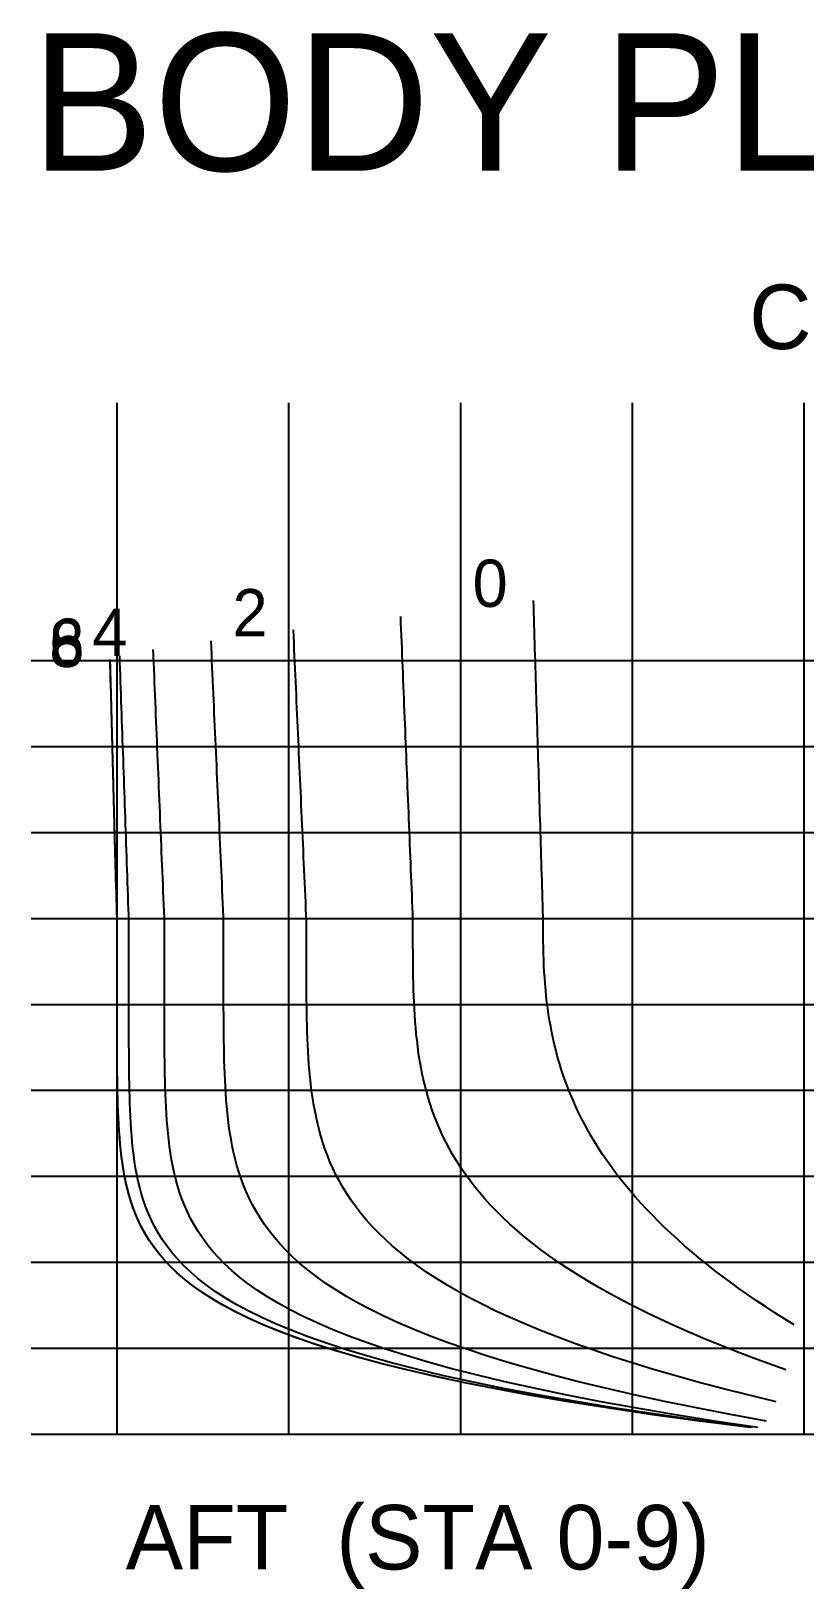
# Model space of a CAD drawing. Header units: metres. Extents: x -3336 to 157000, y -53800 to 16385.
# Drawn here: x 119000 to 128006, y -1801 to 16324 of the extents above; entities that cross this region are included whole.
import ezdxf
from ezdxf.enums import TextEntityAlignment as Align

# ---------------------------------------------------------------- set-up
doc = ezdxf.new("R2010")
doc.units = ezdxf.units.M
for name, color, linetype in [('LINES_CL', 30, 'CONTINUOUS'), ('LINES_GRID', 8, 'CONTINUOUS'), ('LINES_STATION', 5, 'CONTINUOUS'), ('LINES_TEXT', 7, 'CONTINUOUS')]:
    doc.layers.add(name, color=color, linetype=linetype)

msp = doc.modelspace()

# ---------------------------------------------------------------- linework, layer by layer
at = {"layer": 'LINES_CL'}
for points in [[(128000, 0), (128000, 12000)], [(119000, 0), (137000, 0)]]:
    msp.add_lwpolyline(points, dxfattribs=at)
at = {"layer": 'LINES_GRID'}
for points in [[(120000, 0), (120000, 12000)], [(122000, 0), (122000, 12000)], [(124000, 0), (124000, 12000)], [(126000, 0), (126000, 12000)], [(119000, 9000), (137000, 9000)], [(119000, 8000), (137000, 8000)], [(119000, 7000), (137000, 7000)], [(119000, 6000), (137000, 6000)], [(119000, 5000), (137000, 5000)], [(119000, 4000), (137000, 4000)], [(119000, 3000), (137000, 3000)], [(119000, 2000), (137000, 2000)], [(119000, 1000), (137000, 1000)], [(119000, 0), (137000, 0)]]:
    msp.add_lwpolyline(points, dxfattribs=at)
at = {"layer": 'LINES_STATION'}
for points in [[(127882.5694, 1270.8333), (127768.0051, 1341.6667), (127656.2791, 1412.5), (127547.3632, 1483.3333), (127441.2292, 1554.1667), (127337.8487, 1625), (127237.193, 1695.8333), (127139.2334, 1766.6667), (127043.9411, 1837.5), (126951.2868, 1908.3333), (126861.2415, 1979.1667), (126773.7755, 2050), (126688.8594, 2120.8333), (126606.4632, 2191.6667), (126526.5571, 2262.5), (126449.1107, 2333.3333), (126374.0938, 2404.1667), (126301.4756, 2475), (126231.2255, 2545.8333), (126163.3123, 2616.6667), (126097.7049, 2687.5), (126034.3717, 2758.3333), (125973.2809, 2829.1667), (125914.4007, 2900), (125857.6989, 2970.8333), (125803.1429, 3041.6667), (125750.7, 3112.5), (125700.3372, 3183.3333), (125652.0212, 3254.1667), (125605.7183, 3325), (125561.3948, 3395.8333), (125519.0163, 3466.6667), (125478.5484, 3537.5), (125439.9561, 3608.3333), (125403.2042, 3679.1667), (125368.2571, 3750), (125335.0789, 3820.8333), (125303.633, 3891.6667), (125273.8827, 3962.5), (125245.7908, 4033.3333), (125219.3196, 4104.1667), (125194.4309, 4175), (125171.086, 4245.8333), (125149.2458, 4316.6667), (125128.8703, 4387.5), (125109.9194, 4458.3333), (125092.3519, 4529.1667), (125076.1263, 4600), (125061.2002, 4670.8333), (125047.5305, 4741.6667), (125035.0732, 4812.5), (125023.7835, 4883.3333), (125013.6157, 4954.1667), (125004.5231, 5025), (124996.4576, 5095.8333), (124989.3701, 5166.6667), (124983.2102, 5237.5), (124977.9258, 5308.3333), (124973.4631, 5379.1667), (124969.7664, 5450), (124966.7776, 5520.8333), (124964.436, 5591.6667), (124962.6776, 5662.5), (124961.4343, 5733.3333), (124960.6329, 5804.1667), (124960.1926, 5875), (124960.021, 5945.8333), (124959.4933, 6016.6667), (124957.34, 6087.5), (124955.1867, 6158.3333), (124953.0333, 6229.1667), (124950.88, 6300), (124948.7267, 6370.8333), (124946.5733, 6441.6667), (124944.42, 6512.5), (124942.2667, 6583.3333), (124940.1133, 6654.1667), (124937.96, 6725), (124935.8067, 6795.8333), (124933.6533, 6866.6667), (124931.5, 6937.5), (124929.3467, 7008.3333), (124927.1933, 7079.1667), (124925.04, 7150), (124922.8867, 7220.8333), (124920.7333, 7291.6667), (124918.58, 7362.5), (124916.4267, 7433.3333), (124914.2733, 7504.1667), (124912.12, 7575), (124909.9667, 7645.8333), (124907.8133, 7716.6667), (124905.66, 7787.5), (124903.5067, 7858.3333), (124901.3533, 7929.1667), (124899.2, 8000), (124897.0467, 8070.8333), (124894.8933, 8141.6667), (124892.74, 8212.5), (124890.5867, 8283.3333), (124888.4333, 8354.1667), (124886.28, 8425), (124884.1267, 8495.8333), (124881.9733, 8566.6667), (124879.82, 8637.5), (124877.6667, 8708.3333), (124875.5133, 8779.1667), (124873.36, 8850), (124871.2067, 8920.8333), (124869.0533, 8991.6667), (124866.9, 9062.5), (124864.7467, 9133.3333), (124862.5933, 9204.1667), (124860.44, 9275), (124858.2867, 9345.8333), (124856.1333, 9416.6667), (124853.98, 9487.5), (124851.8267, 9558.3333), (124849.6733, 9629.1667), (124847.52, 9700)], [(127785.6944, 748.6607), (127578.6553, 822.3214), (127378.7343, 895.9821), (127185.7842, 969.6429), (126999.6587, 1043.3036), (126820.2125, 1116.9643), (126647.3012, 1190.625), (126480.7814, 1264.2857), (126320.5109, 1337.9464), (126166.3483, 1411.6071), (126018.1533, 1485.2679), (125875.7866, 1558.9286), (125739.1101, 1632.5893), (125607.9864, 1706.25), (125482.2795, 1779.9107), (125361.8543, 1853.5714), (125246.5768, 1927.2321), (125136.3142, 2000.8929), (125030.9346, 2074.5536), (124930.3074, 2148.2143), (124834.303, 2221.875), (124742.7929, 2295.5357), (124655.65, 2369.1964), (124572.748, 2442.8571), (124493.962, 2516.5179), (124419.1682, 2590.1786), (124348.2441, 2663.8393), (124281.0682, 2737.5), (124217.5205, 2811.1607), (124157.482, 2884.8214), (124100.8351, 2958.4821), (124047.4634, 3032.1429), (123997.2518, 3105.8036), (123950.0866, 3179.4643), (123905.8551, 3253.125), (123864.4464, 3326.7857), (123825.7507, 3400.4464), (123789.6596, 3474.1071), (123756.066, 3547.7679), (123724.8645, 3621.4286), (123695.9509, 3695.0893), (123669.2226, 3768.75), (123644.5784, 3842.4107), (123621.9187, 3916.0714), (123601.1455, 3989.7321), (123582.1622, 4063.3929), (123564.874, 4137.0536), (123549.1876, 4210.7143), (123535.0114, 4284.375), (123522.2556, 4358.0357), (123510.8322, 4431.6964), (123500.6547, 4505.3571), (123491.6388, 4579.0179), (123483.7019, 4652.6786), (123476.7634, 4726.3393), (123470.7447, 4800), (123465.5691, 4873.6607), (123461.1623, 4947.3214), (123457.4521, 5020.9821), (123454.3684, 5094.6429), (123451.8439, 5168.3036), (123449.8133, 5241.9643), (123448.2141, 5315.625), (123446.9867, 5389.2857), (123446.0742, 5462.9464), (123445.4228, 5536.6071), (123444.982, 5610.2679), (123444.7049, 5683.9286), (123444.5485, 5757.5893), (123444.4742, 5831.25), (123444.4485, 5904.9107), (123444.4445, 5978.5714), (123442.3294, 6052.2321), (123439.3466, 6125.8929), (123436.3638, 6199.5536), (123433.381, 6273.2143), (123430.3981, 6346.875), (123427.4153, 6420.5357), (123424.4325, 6494.1964), (123421.4497, 6567.8571), (123418.4669, 6641.5179), (123415.4841, 6715.1786), (123412.5013, 6788.8393), (123409.5185, 6862.5), (123406.5357, 6936.1607), (123403.5529, 7009.8214), (123400.5701, 7083.4821), (123397.5873, 7157.1429), (123394.6045, 7230.8036), (123391.6217, 7304.4643), (123388.6389, 7378.125), (123385.6561, 7451.7857), (123382.6733, 7525.4464), (123379.6905, 7599.1071), (123376.7077, 7672.7679), (123373.7249, 7746.4286), (123370.7421, 7820.0893), (123367.7593, 7893.75), (123364.7765, 7967.4107), (123361.7937, 8041.0714), (123358.8108, 8114.7321), (123355.828, 8188.3929), (123352.8452, 8262.0536), (123349.8624, 8335.7143), (123346.8796, 8409.375), (123343.8968, 8483.0357), (123340.914, 8556.6964), (123337.9312, 8630.3571), (123334.9484, 8704.0179), (123331.9656, 8777.6786), (123328.9828, 8851.3393), (123326, 8925), (123323.0172, 8998.6607), (123320.0344, 9072.3214), (123317.0516, 9145.9821), (123314.0688, 9219.6429), (123311.086, 9293.3036), (123308.1032, 9366.9643), (123305.1204, 9440.625), (123302.1376, 9514.2857)], [(127672.6501, 375.4762), (127359.7388, 450.9524), (127060.8127, 526.4286), (126775.4269, 601.9048), (126503.1444, 677.381), (126243.5367, 752.8571), (125996.1835, 828.3333), (125760.6726, 903.8095), (125536.5998, 979.2857), (125323.5691, 1054.7619), (125121.1926, 1130.2381), (124929.0902, 1205.7143), (124746.8897, 1281.1905), (124574.2271, 1356.6667), (124410.7459, 1432.1429), (124256.0976, 1507.619), (124109.9415, 1583.0952), (123971.9444, 1658.5714), (123841.7808, 1734.0476), (123719.1331, 1809.5238), (123603.6909, 1885), (123495.1515, 1960.4762), (123393.2197, 2035.9524), (123297.6075, 2111.4286), (123208.0346, 2186.9048), (123124.2277, 2262.381), (123045.921, 2337.8571), (122972.8558, 2413.3333), (122904.7805, 2488.8095), (122841.4507, 2564.2857), (122782.629, 2639.7619), (122728.0852, 2715.2381), (122677.5956, 2790.7143), (122630.9439, 2866.1905), (122587.9201, 2941.6667), (122548.3215, 3017.1429), (122511.9517, 3092.619), (122478.6211, 3168.0952), (122448.1467, 3243.5714), (122420.352, 3319.0476), (122395.067, 3394.5238), (122372.128, 3470), (122351.3776, 3545.4762), (122332.665, 3620.9524), (122315.845, 3696.4286), (122300.7792, 3771.9048), (122287.3347, 3847.381), (122275.3848, 3922.8571), (122264.8089, 3998.3333), (122255.4918, 4073.8095), (122247.3245, 4149.2857), (122240.2033, 4224.7619), (122234.0304, 4300.2381), (122228.7132, 4375.7143), (122224.1649, 4451.1905), (122220.3036, 4526.6667), (122217.0531, 4602.1429), (122214.3419, 4677.619), (122212.1039, 4753.0952), (122210.2778, 4828.5714), (122208.8072, 4904.0476), (122207.6404, 4979.5238), (122206.7303, 5055), (122206.0343, 5130.4762), (122205.5144, 5205.9524), (122205.1365, 5281.4286), (122204.871, 5356.9048), (122204.6919, 5432.381), (122204.5772, 5507.8571), (122204.5087, 5583.3333), (122204.4713, 5658.8095), (122204.4535, 5734.2857), (122204.4465, 5809.7619), (122204.4447, 5885.2381), (122204.4444, 5960.7143), (122202.8131, 6036.1905), (122199.4109, 6111.6667), (122196.0087, 6187.1429), (122192.6065, 6262.619), (122189.2043, 6338.0952), (122185.8021, 6413.5714), (122182.3999, 6489.0476), (122178.9977, 6564.5238), (122175.5955, 6640), (122172.1933, 6715.4762), (122168.791, 6790.9524), (122165.3888, 6866.4286), (122161.9866, 6941.9048), (122158.5844, 7017.381), (122155.1822, 7092.8571), (122151.78, 7168.3333), (122148.3778, 7243.8095), (122144.9756, 7319.2857), (122141.5734, 7394.7619), (122138.1712, 7470.2381), (122134.769, 7545.7143), (122131.3668, 7621.1905), (122127.9646, 7696.6667), (122124.5624, 7772.1429), (122121.1602, 7847.619), (122117.758, 7923.0952), (122114.3558, 7998.5714), (122110.9535, 8074.0476), (122107.5513, 8149.5238), (122104.1491, 8225), (122100.7469, 8300.4762), (122097.3447, 8375.9524), (122093.9425, 8451.4286), (122090.5403, 8526.9048), (122087.1381, 8602.381), (122083.7359, 8677.8571), (122080.3337, 8753.3333), (122076.9315, 8828.8095), (122073.5293, 8904.2857), (122070.1271, 8979.7619), (122066.7249, 9055.2381), (122063.3227, 9130.7143), (122059.9205, 9206.1905), (122056.5183, 9281.6667), (122053.116, 9357.1429)], [(127459.7025, 76.0714), (126952.362, 152.1429), (126476.3582, 228.2143), (126030.1305, 304.2857), (125612.177, 380.3571), (125221.0528, 456.4286), (124855.3689, 532.5), (124513.7902, 608.5714), (124195.0346, 684.6429), (123897.8713, 760.7143), (123621.1196, 836.7857), (123363.6476, 912.8571), (123124.3706, 988.9286), (122902.2501, 1065), (122696.2923, 1141.0714), (122505.5467, 1217.1429), (122329.1052, 1293.2143), (122166.1007, 1369.2857), (122015.7056, 1445.3571), (121877.131, 1521.4286), (121749.6251, 1597.5), (121632.4725, 1673.5714), (121524.9927, 1749.6429), (121426.5389, 1825.7143), (121336.4972, 1901.7857), (121254.2852, 1977.8571), (121179.3511, 2053.9286), (121111.1725, 2130), (121049.2555, 2206.0714), (120993.1335, 2282.1429), (120942.3663, 2358.2143), (120896.539, 2434.2857), (120855.2611, 2510.3571), (120818.1658, 2586.4286), (120784.9083, 2662.5), (120755.1659, 2738.5714), (120728.636, 2814.6429), (120705.0364, 2890.7143), (120684.1032, 2966.7857), (120665.591, 3042.8571), (120649.2714, 3118.9286), (120634.9326, 3195), (120622.3782, 3271.0714), (120611.4268, 3347.1429), (120601.9111, 3423.2143), (120593.677, 3499.2857), (120586.5833, 3575.3571), (120580.5004, 3651.4286), (120575.3103, 3727.5), (120570.9053, 3803.5714), (120567.1879, 3879.6429), (120564.0698, 3955.7143), (120561.4714, 4031.7857), (120559.3212, 4107.8571), (120557.5555, 4183.9286), (120556.1173, 4260), (120554.9565, 4336.0714), (120554.0286, 4412.1429), (120553.2947, 4488.2143), (120552.7212, 4564.2857), (120552.2788, 4640.3571), (120551.9424, 4716.4286), (120551.6908, 4792.5), (120551.5059, 4868.5714), (120551.3729, 4944.6429), (120551.2795, 5020.7143), (120551.2156, 5096.7857), (120551.1733, 5172.8571), (120551.1463, 5248.9286), (120551.1298, 5325), (120551.1204, 5401.0714), (120551.1153, 5477.1429), (120551.1128, 5553.2143), (120551.1117, 5629.2857), (120551.1113, 5705.3571), (120551.1111, 5781.4286), (120551.1111, 5857.5), (120551.1111, 5933.5714), (120550.7121, 6009.6429), (120547.564, 6085.7143), (120544.416, 6161.7857), (120541.2679, 6237.8571), (120538.1199, 6313.9286), (120534.9719, 6390), (120531.8238, 6466.0714), (120528.6758, 6542.1429), (120525.5277, 6618.2143), (120522.3797, 6694.2857), (120519.2316, 6770.3571), (120516.0836, 6846.4286), (120512.9356, 6922.5), (120509.7875, 6998.5714), (120506.6395, 7074.6429), (120503.4914, 7150.7143), (120500.3434, 7226.7857), (120497.1953, 7302.8571), (120494.0473, 7378.9286), (120490.8993, 7455), (120487.7512, 7531.0714), (120484.6032, 7607.1429), (120481.4551, 7683.2143), (120478.3071, 7759.2857), (120475.159, 7835.3571), (120472.011, 7911.4286), (120468.863, 7987.5), (120465.7149, 8063.5714), (120462.5669, 8139.6429), (120459.4188, 8215.7143), (120456.2708, 8291.7857), (120453.1228, 8367.8571), (120449.9747, 8443.9286), (120446.8267, 8520), (120443.6786, 8596.0714), (120440.5306, 8672.1429), (120437.3825, 8748.2143), (120434.2345, 8824.2857), (120431.0865, 8900.3571), (120427.9384, 8976.4286), (120424.7904, 9052.5), (120421.6423, 9128.5714)], [(127558.4401, 151.2798), (127140.4877, 227.5595), (126745.1679, 303.8393), (126371.5336, 380.119), (126018.6656, 456.3988), (125685.6718, 532.6786), (125371.687, 608.9583), (125075.872, 685.2381), (124797.4138, 761.5179), (124535.5246, 837.7976), (124289.4417, 914.0774), (124058.4269, 990.3571), (123841.766, 1066.6369), (123638.7686, 1142.9167), (123448.7675, 1219.1964), (123271.1183, 1295.4762), (123105.1989, 1371.756), (122950.4091, 1448.0357), (122806.1704, 1524.3155), (122671.925, 1600.5952), (122547.1361, 1676.875), (122431.2869, 1753.1548), (122323.8805, 1829.4345), (122224.4393, 1905.7143), (122132.5046, 1981.994), (122047.6364, 2058.2738), (121969.4126, 2134.5536), (121897.4289, 2210.8333), (121831.2984, 2287.1131), (121770.6507, 2363.3929), (121715.1322, 2439.6726), (121664.4052, 2515.9524), (121618.1476, 2592.2321), (121576.0527, 2668.5119), (121537.8285, 2744.7917), (121503.1974, 2821.0714), (121471.8958, 2897.3512), (121443.6739, 2973.631), (121418.2949, 3049.9107), (121395.5351, 3126.1905), (121375.183, 3202.4702), (121357.0394, 3278.75), (121340.9166, 3355.0298), (121326.6381, 3431.3095), (121314.0386, 3507.5893), (121302.963, 3583.869), (121293.2666, 3660.1488), (121284.8144, 3736.4286), (121277.4807, 3812.7083), (121271.1488, 3888.9881), (121265.711, 3965.2679), (121261.0674, 4041.5476), (121257.1264, 4117.8274), (121253.8038, 4194.1071), (121251.0228, 4270.3869), (121248.7131, 4346.6667), (121246.8113, 4422.9464), (121245.26, 4499.2262), (121244.0076, 4575.506), (121243.008, 4651.7857), (121242.2204, 4728.0655), (121241.6084, 4804.3452), (121241.1406, 4880.625), (121240.7895, 4956.9048), (121240.5314, 5033.1845), (121240.3462, 5109.4643), (121240.2171, 5185.744), (121240.13, 5262.0238), (121240.0736, 5338.3036), (121240.0389, 5414.5833), (121240.0188, 5490.8631), (121240.0081, 5567.1429), (121240.0029, 5643.4226), (121240.0008, 5719.7024), (121240.0002, 5795.9821), (121240, 5872.2619), (121240, 5948.5417), (121238.8814, 6024.8214), (121235.4437, 6101.1012), (121232.006, 6177.381), (121228.5684, 6253.6607), (121225.1307, 6329.9405), (121221.693, 6406.2202), (121218.2553, 6482.5), (121214.8177, 6558.7798), (121211.38, 6635.0595), (121207.9423, 6711.3393), (121204.5046, 6787.619), (121201.067, 6863.8988), (121197.6293, 6940.1786), (121194.1916, 7016.4583), (121190.7539, 7092.7381), (121187.3163, 7169.0179), (121183.8786, 7245.2976), (121180.4409, 7321.5774), (121177.0032, 7397.8571), (121173.5656, 7474.1369), (121170.1279, 7550.4167), (121166.6902, 7626.6964), (121163.2525, 7702.9762), (121159.8149, 7779.256), (121156.3772, 7855.5357), (121152.9395, 7931.8155), (121149.5018, 8008.0952), (121146.0642, 8084.375), (121142.6265, 8160.6548), (121139.1888, 8236.9345), (121135.7511, 8313.2143), (121132.3135, 8389.494), (121128.8758, 8465.7738), (121125.4381, 8542.0536), (121122.0004, 8618.3333), (121118.5628, 8694.6131), (121115.1251, 8770.8929), (121111.6874, 8847.1726), (121108.2497, 8923.4524), (121104.8121, 8999.7321), (121101.3744, 9076.0119), (121097.9367, 9152.2917), (121094.499, 9228.5714)], [(127370.9666, 75.119), (126784.3008, 150.2381), (126237.6385, 225.3571), (125728.7198, 300.4762), (125255.3851, 375.5952), (124815.5724, 450.7143), (124407.3137, 525.8333), (124028.7321, 600.9524), (123678.0387, 676.0714), (123353.5296, 751.1905), (123053.5831, 826.3095), (122776.6565, 901.4286), (122521.2839, 976.5476), (122286.0726, 1051.6667), (122069.7013, 1126.7857), (121870.9168, 1201.9048), (121688.5319, 1277.0238), (121521.4226, 1352.1429), (121368.5258, 1427.2619), (121228.8368, 1502.381), (121101.407, 1577.5), (120985.3418, 1652.619), (120879.7981, 1727.7381), (120783.9823, 1802.8571), (120697.1482, 1877.9762), (120618.5948, 1953.0952), (120547.6645, 2028.2143), (120483.7411, 2103.3333), (120426.2478, 2178.4524), (120374.6453, 2253.5714), (120328.4304, 2328.6905), (120287.1338, 2403.8095), (120250.3187, 2478.9286), (120217.5791, 2554.0476), (120188.5381, 2629.1667), (120162.8467, 2704.2857), (120140.1819, 2779.4048), (120120.2454, 2854.5238), (120102.7625, 2929.6429), (120087.4804, 3004.7619), (120074.167, 3079.881), (120062.6097, 3155), (120052.6143, 3230.119), (120044.0037, 3305.2381), (120036.6168, 3380.3571), (120030.3074, 3455.4762), (120024.9435, 3530.5952), (120020.4057, 3605.7143), (120016.5869, 3680.8333), (120013.3911, 3755.9524), (120010.7325, 3831.0714), (120008.5349, 3906.1905), (120006.7307, 3981.3095), (120005.2603, 4056.4286), (120004.0714, 4131.5476), (120003.1182, 4206.6667), (120002.3611, 4281.7857), (120001.7657, 4356.9048), (120001.3026, 4432.0238), (120000.9467, 4507.1429), (120000.6768, 4582.2619), (120000.4751, 4657.381), (120000.3268, 4732.5), (120000.2197, 4807.619), (120000.1439, 4882.7381), (120000.0915, 4957.8571), (120000.0563, 5032.9762), (120000.0333, 5108.0952), (120000.0188, 5183.2143), (120000.01, 5258.3333), (120000.005, 5333.4524), (120000.0023, 5408.5714), (120000.001, 5483.6905), (120000.0003, 5558.8095), (120000.0001, 5633.9286), (120000, 5709.0476), (120000, 5784.1667), (120000, 5859.2857), (120000, 5934.4048), (119999.746, 6009.5238), (119997.7429, 6084.6429), (119995.7397, 6159.7619), (119993.7365, 6234.881), (119991.7333, 6310), (119989.7302, 6385.119), (119987.727, 6460.2381), (119985.7238, 6535.3571), (119983.7206, 6610.4762), (119981.7175, 6685.5952), (119979.7143, 6760.7143), (119977.7111, 6835.8333), (119975.7079, 6910.9524), (119973.7048, 6986.0714), (119971.7016, 7061.1905), (119969.6984, 7136.3095), (119967.6952, 7211.4286), (119965.6921, 7286.5476), (119963.6889, 7361.6667), (119961.6857, 7436.7857), (119959.6825, 7511.9048), (119957.6794, 7587.0238), (119955.6762, 7662.1429), (119953.673, 7737.2619), (119951.6698, 7812.381), (119949.6667, 7887.5), (119947.6635, 7962.619), (119945.6603, 8037.7381), (119943.6571, 8112.8571), (119941.654, 8187.9762), (119939.6508, 8263.0952), (119937.6476, 8338.2143), (119935.6444, 8413.3333), (119933.6413, 8488.4524), (119931.6381, 8563.5714), (119929.6349, 8638.6905), (119927.6317, 8713.8095), (119925.6286, 8788.9286), (119923.6254, 8864.0476), (119921.6222, 8939.1667), (119919.619, 9014.2857)], [(127371.9294, 75), (126786.0958, 150), (126240.1465, 225), (125731.8316, 300), (125259.0014, 375), (124819.6028, 450), (124411.6765, 525), (124033.3536, 600), (123682.8526, 675), (123358.4766, 750), (123058.6104, 825), (122781.7174, 900), (122526.337, 975), (122291.0821, 1050), (122074.6359, 1125), (121875.7498, 1200), (121693.2405, 1275), (121525.9878, 1350), (121372.9319, 1425), (121233.0713, 1500), (121105.4603, 1575), (120989.2067, 1650), (120883.4696, 1725), (120787.4577, 1800), (120700.4265, 1875), (120621.6766, 1950), (120550.5518, 2025), (120486.4372, 2100), (120428.757, 2175), (120376.9729, 2250), (120330.5823, 2325), (120289.1167, 2400), (120252.1397, 2475), (120219.2456, 2550), (120190.0581, 2625), (120164.2281, 2700), (120141.4328, 2775), (120121.3739, 2850), (120103.7768, 2925), (120088.3883, 3000), (120074.9765, 3075), (120063.3284, 3150), (120053.2496, 3225), (120044.5627, 3300), (120037.1063, 3375), (120030.7339, 3450), (120025.3131, 3525), (120020.7243, 3600), (120016.8599, 3675), (120013.6236, 3750), (120010.9293, 3825), (120008.7003, 3900), (120006.8686, 3975), (120005.3744, 4050), (120004.165, 4125), (120003.1943, 4200), (120002.4223, 4275), (120001.8145, 4350), (120001.341, 4425), (120000.9766, 4500), (120000.6997, 4575), (120000.4924, 4650), (120000.3396, 4725), (120000.229, 4800), (120000.1505, 4875), (120000.0961, 4950), (120000.0594, 5025), (120000.0353, 5100), (120000.02, 5175), (120000.0108, 5250), (120000.0054, 5325), (120000.0025, 5400), (120000.0011, 5475), (120000.0004, 5550), (120000.0001, 5625), (120000, 5700), (120000, 5775), (120000, 5850), (120000, 5925), (120000, 6000), (119998, 6075), (119996, 6150), (119994, 6225), (119992, 6300), (119990, 6375), (119988, 6450), (119986, 6525), (119984, 6600), (119982, 6675), (119980, 6750), (119978, 6825), (119976, 6900), (119974, 6975), (119972, 7050), (119970, 7125), (119968, 7200), (119966, 7275), (119964, 7350), (119962, 7425), (119960, 7500), (119958, 7575), (119956, 7650), (119954, 7725), (119952, 7800), (119950, 7875), (119948, 7950), (119946, 8025), (119944, 8100), (119942, 8175), (119940, 8250), (119938, 8325), (119936, 8400), (119934, 8475), (119932, 8550), (119930, 8625), (119928, 8700), (119926, 8775), (119924, 8850), (119922, 8925), (119920, 9000)], [(127371.9294, 75), (126786.0958, 150), (126240.1465, 225), (125731.8316, 300), (125259.0014, 375), (124819.6028, 450), (124411.6765, 525), (124033.3536, 600), (123682.8526, 675), (123358.4766, 750), (123058.6104, 825), (122781.7174, 900), (122526.337, 975), (122291.0821, 1050), (122074.6359, 1125), (121875.7498, 1200), (121693.2405, 1275), (121525.9878, 1350), (121372.9319, 1425), (121233.0713, 1500), (121105.4603, 1575), (120989.2067, 1650), (120883.4696, 1725), (120787.4577, 1800), (120700.4265, 1875), (120621.6766, 1950), (120550.5518, 2025), (120486.4372, 2100), (120428.757, 2175), (120376.9729, 2250), (120330.5823, 2325), (120289.1167, 2400), (120252.1397, 2475), (120219.2456, 2550), (120190.0581, 2625), (120164.2281, 2700), (120141.4328, 2775), (120121.3739, 2850), (120103.7768, 2925), (120088.3883, 3000), (120074.9765, 3075), (120063.3284, 3150), (120053.2496, 3225), (120044.5627, 3300), (120037.1063, 3375), (120030.7339, 3450), (120025.3131, 3525), (120020.7243, 3600), (120016.8599, 3675), (120013.6236, 3750), (120010.9293, 3825), (120008.7003, 3900), (120006.8686, 3975), (120005.3744, 4050), (120004.165, 4125), (120003.1943, 4200), (120002.4223, 4275), (120001.8145, 4350), (120001.341, 4425), (120000.9766, 4500), (120000.6997, 4575), (120000.4924, 4650), (120000.3396, 4725), (120000.229, 4800), (120000.1505, 4875), (120000.0961, 4950), (120000.0594, 5025), (120000.0353, 5100), (120000.02, 5175), (120000.0108, 5250), (120000.0054, 5325), (120000.0025, 5400), (120000.0011, 5475), (120000.0004, 5550), (120000.0001, 5625), (120000, 5700), (120000, 5775), (120000, 5850), (120000, 5925), (120000, 6000), (119998, 6075), (119996, 6150), (119994, 6225), (119992, 6300), (119990, 6375), (119988, 6450), (119986, 6525), (119984, 6600), (119982, 6675), (119980, 6750), (119978, 6825), (119976, 6900), (119974, 6975), (119972, 7050), (119970, 7125), (119968, 7200), (119966, 7275), (119964, 7350), (119962, 7425), (119960, 7500), (119958, 7575), (119956, 7650), (119954, 7725), (119952, 7800), (119950, 7875), (119948, 7950), (119946, 8025), (119944, 8100), (119942, 8175), (119940, 8250), (119938, 8325), (119936, 8400), (119934, 8475), (119932, 8550), (119930, 8625), (119928, 8700), (119926, 8775), (119924, 8850), (119922, 8925), (119920, 9000)], [(127371.9294, 75), (126786.0958, 150), (126240.1465, 225), (125731.8316, 300), (125259.0014, 375), (124819.6028, 450), (124411.6765, 525), (124033.3536, 600), (123682.8526, 675), (123358.4766, 750), (123058.6104, 825), (122781.7174, 900), (122526.337, 975), (122291.0821, 1050), (122074.6359, 1125), (121875.7498, 1200), (121693.2405, 1275), (121525.9878, 1350), (121372.9319, 1425), (121233.0713, 1500), (121105.4603, 1575), (120989.2067, 1650), (120883.4696, 1725), (120787.4577, 1800), (120700.4265, 1875), (120621.6766, 1950), (120550.5518, 2025), (120486.4372, 2100), (120428.757, 2175), (120376.9729, 2250), (120330.5823, 2325), (120289.1167, 2400), (120252.1397, 2475), (120219.2456, 2550), (120190.0581, 2625), (120164.2281, 2700), (120141.4328, 2775), (120121.3739, 2850), (120103.7768, 2925), (120088.3883, 3000), (120074.9765, 3075), (120063.3284, 3150), (120053.2496, 3225), (120044.5627, 3300), (120037.1063, 3375), (120030.7339, 3450), (120025.3131, 3525), (120020.7243, 3600), (120016.8599, 3675), (120013.6236, 3750), (120010.9293, 3825), (120008.7003, 3900), (120006.8686, 3975), (120005.3744, 4050), (120004.165, 4125), (120003.1943, 4200), (120002.4223, 4275), (120001.8145, 4350), (120001.341, 4425), (120000.9766, 4500), (120000.6997, 4575), (120000.4924, 4650), (120000.3396, 4725), (120000.229, 4800), (120000.1505, 4875), (120000.0961, 4950), (120000.0594, 5025), (120000.0353, 5100), (120000.02, 5175), (120000.0108, 5250), (120000.0054, 5325), (120000.0025, 5400), (120000.0011, 5475), (120000.0004, 5550), (120000.0001, 5625), (120000, 5700), (120000, 5775), (120000, 5850), (120000, 5925), (120000, 6000), (119998, 6075), (119996, 6150), (119994, 6225), (119992, 6300), (119990, 6375), (119988, 6450), (119986, 6525), (119984, 6600), (119982, 6675), (119980, 6750), (119978, 6825), (119976, 6900), (119974, 6975), (119972, 7050), (119970, 7125), (119968, 7200), (119966, 7275), (119964, 7350), (119962, 7425), (119960, 7500), (119958, 7575), (119956, 7650), (119954, 7725), (119952, 7800), (119950, 7875), (119948, 7950), (119946, 8025), (119944, 8100), (119942, 8175), (119940, 8250), (119938, 8325), (119936, 8400), (119934, 8475), (119932, 8550), (119930, 8625), (119928, 8700), (119926, 8775), (119924, 8850), (119922, 8925), (119920, 9000)], [(127393.062, 75.4762), (126826.0845, 150.9524), (126296.9019, 226.4286), (125803.4399, 301.9048), (125343.7131, 377.381), (124915.8221, 452.8571), (124517.9508, 528.3333), (124148.3642, 603.8095), (123805.4055, 679.2857), (123487.4934, 754.7619), (123193.1202, 830.2381), (122920.8489, 905.7143), (122669.3111, 981.1905), (122437.2045, 1056.6667), (122223.2909, 1132.1429), (122026.3934, 1207.619), (121845.3949, 1283.0952), (121679.2357, 1358.5714), (121526.911, 1434.0476), (121387.4695, 1509.5238), (121260.0111, 1585), (121143.6847, 1660.4762), (121037.6867, 1735.9524), (120941.2588, 1811.4286), (120853.6864, 1886.9048), (120774.2967, 1962.381), (120702.4569, 2037.8571), (120637.5727, 2113.3333), (120579.0864, 2188.8095), (120526.4753, 2264.2857), (120479.2504, 2339.7619), (120436.9545, 2415.2381), (120399.1609, 2490.7143), (120365.4721, 2566.1905), (120335.5179, 2641.6667), (120308.9546, 2717.1429), (120285.4633, 2792.619), (120264.7486, 2868.0952), (120246.5377, 2943.5714), (120230.5788, 3019.0476), (120216.64, 3094.5238), (120204.5084, 3170), (120193.9886, 3245.4762), (120184.902, 3320.9524), (120177.0857, 3396.4286), (120170.3914, 3471.9048), (120164.6845, 3547.381), (120159.8431, 3622.8571), (120155.7574, 3698.3333), (120152.3285, 3773.8095), (120149.4679, 3849.2857), (120147.0965, 3924.7619), (120145.144, 4000.2381), (120143.5482, 4075.7143), (120142.2541, 4151.1905), (120141.2137, 4226.6667), (120140.3849, 4302.1429), (120139.7314, 4377.619), (120139.2217, 4453.0952), (120138.8289, 4528.5714), (120138.5303, 4604.0476), (120138.3066, 4679.5238), (120138.1418, 4755), (120138.0225, 4830.4762), (120137.9381, 4905.9524), (120137.8796, 4981.4286), (120137.8402, 5056.9048), (120137.8146, 5132.381), (120137.7984, 5207.8571), (120137.7887, 5283.3333), (120137.7832, 5358.8095), (120137.7802, 5434.2857), (120137.7788, 5509.7619), (120137.7781, 5585.2381), (120137.7779, 5660.7143), (120137.7778, 5736.1905), (120137.7778, 5811.6667), (120137.7778, 5887.1429), (120137.7778, 5962.619), (120136.4466, 6038.0952), (120133.8092, 6113.5714), (120131.1718, 6189.0476), (120128.5345, 6264.5238), (120125.8971, 6340), (120123.2597, 6415.4762), (120120.6223, 6490.9524), (120117.9849, 6566.4286), (120115.3476, 6641.9048), (120112.7102, 6717.381), (120110.0728, 6792.8571), (120107.4354, 6868.3333), (120104.798, 6943.8095), (120102.1607, 7019.2857), (120099.5233, 7094.7619), (120096.8859, 7170.2381), (120094.2485, 7245.7143), (120091.6111, 7321.1905), (120088.9738, 7396.6667), (120086.3364, 7472.1429), (120083.699, 7547.619), (120081.0616, 7623.0952), (120078.4242, 7698.5714), (120075.7869, 7774.0476), (120073.1495, 7849.5238), (120070.5121, 7925), (120067.8747, 8000.4762), (120065.2373, 8075.9524), (120062.6, 8151.4286), (120059.9626, 8226.9048), (120057.3252, 8302.381), (120054.6878, 8377.8571), (120052.0504, 8453.3333), (120049.4131, 8528.8095), (120046.7757, 8604.2857), (120044.1383, 8679.7619), (120041.5009, 8755.2381), (120038.8635, 8830.7143), (120036.2262, 8906.1905), (120033.5888, 8981.6667), (120030.9514, 9057.1429)]]:
    msp.add_lwpolyline(points, dxfattribs=at)

# ---------------------------------------------------------------- texts
for s, p in [('0', (124547.52, 9625)), ('2', (121753.116, 9282.1429)), ('8', (119620, 8925)), ('6', (119619.619, 8939.2857)), ('4', (120121.6423, 9053.5714))]:
    msp.add_text(s, height=550, dxfattribs=at).set_placement(p, align=Align.RIGHT)
at = {"layer": 'LINES_TEXT'}
msp.add_text('BODY PLAN', height=1600, dxfattribs=at).set_placement((119000, 14700))
for s, p in [('CL', (128000, 12625)), ('AFT  (STA 0-9)', (123500, -1575))]:
    msp.add_text(s, height=750, dxfattribs=at).set_placement(p, align=Align.CENTER)

doc.saveas('drawing.dxf')
